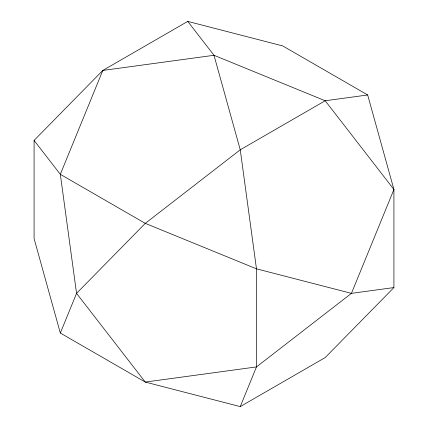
<?xml version="1.0" encoding="UTF-8"?>
<svg xmlns="http://www.w3.org/2000/svg" width="428" height="428" viewBox="0 0 428 428"><rect width="100%" height="100%" fill="white"/><g stroke="black" fill="none" stroke-linecap="round" stroke-linejoin="round"><path stroke-width="0.64" d="M60.327 333.032L76.553 293.357L145.274 223.368L240.252 149.8L325.2 100.757L367.673 94.968L393.921 189.476L393.921 287.568L325.2 357.557L240.252 406.6L145.274 382.076L60.327 333.032L34.08 238.524L34.08 140.432L102.8 70.443L187.748 21.4L282.726 45.924L367.673 94.968M240.252 406.6L256.474 366.919L256.474 268.832L240.252 149.8L214 55.287L187.748 21.4M393.921 287.568L351.447 293.357L256.474 268.832L145.274 223.368L60.327 174.319L34.08 140.432M102.8 70.443L60.327 174.319L76.553 293.357L145.274 382.076L256.474 366.919L351.447 293.357L393.921 189.476L325.2 100.757L214 55.287L102.8 70.443"/></g></svg>
